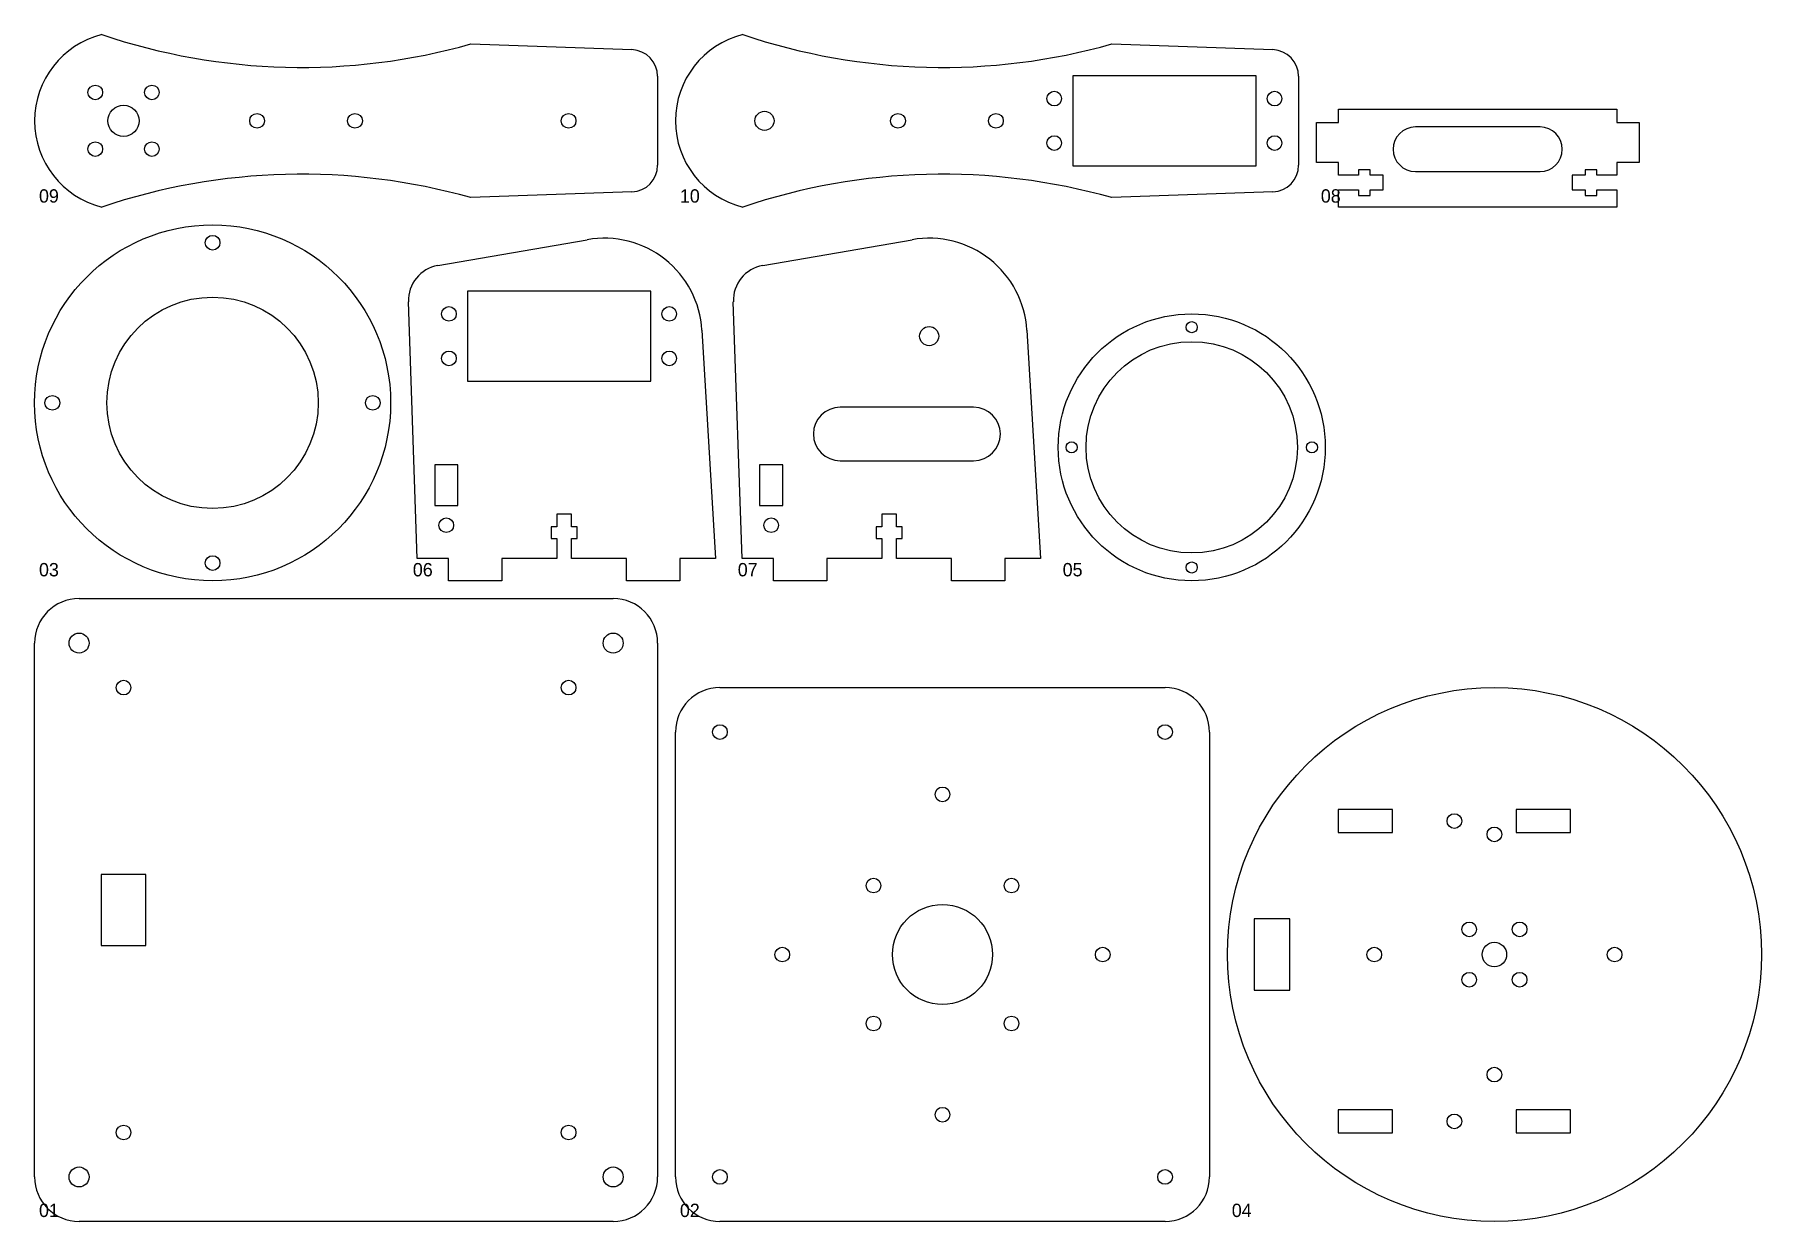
# Model space of a CAD drawing. Header units: metres. Extents: x 0 to 388, y 0 to 267.
import ezdxf

# ---------------------------------------------------------------- set-up
doc = ezdxf.new("R2010")
doc.units = ezdxf.units.M
doc.layers.add('REZ', color=1, linetype='Continuous')
doc.layers.add('TEXT', color=3, linetype='Continuous')

msp = doc.modelspace()

# ---------------------------------------------------------------- linework, layer by layer
at = {"layer": 'REZ'}
for p, q in [((98.04, 264.66), (134.21, 263.39)), ((242.04, 264.66), (278.21, 263.39)), ((140, 257.39), (140, 237.39)), ((233.25, 257.49), (233.25, 237.29)), ((274.45, 257.49), (233.25, 257.49)), ((274.45, 237.29), (274.45, 257.49)), ((284, 257.39), (284, 237.39)), ((293, 247), (293, 250)), ((293, 250), (355.5, 250)), ((355.5, 250), (355.5, 247)), ((288, 238), (288, 247)), ((288, 247), (293, 247)), ((338.25, 246), (310.25, 246)), ((355.5, 247), (360.5, 247)), ((360.5, 247), (360.5, 238)), ((233.25, 237.29), (274.45, 237.29)), ((293, 238), (288, 238)), ((293, 235.15), (293, 238)), ((360.5, 238), (355.5, 238)), ((355.5, 238), (355.5, 235.15)), ((297.5, 235.15), (293, 235.15)), ((300.1, 236.4), (297.5, 236.4)), ((297.5, 236.4), (297.5, 235.15)), ((300.1, 235.15), (300.1, 236.4)), ((303, 235.15), (300.1, 235.15)), ((303, 231.85), (303, 235.15)), ((310.25, 236), (338.25, 236)), ((348.4, 235.15), (345.5, 235.15)), ((345.5, 235.15), (345.5, 231.85)), ((351, 236.4), (348.4, 236.4)), ((348.4, 236.4), (348.4, 235.15)), ((351, 235.15), (351, 236.4)), ((355.5, 235.15), (351, 235.15)), ((134.21, 231.4), (98.04, 230.12)), ((278.21, 231.4), (242.04, 230.12)), ((293, 228), (293, 231.85)), ((293, 231.85), (297.5, 231.85)), ((297.5, 231.85), (297.5, 230.6)), ((297.5, 230.6), (300.1, 230.6)), ((300.1, 230.6), (300.1, 231.85)), ((300.1, 231.85), (303, 231.85)), ((345.5, 231.85), (348.4, 231.85)), ((348.4, 231.85), (348.4, 230.6)), ((348.4, 230.6), (351, 230.6)), ((351, 230.6), (351, 231.85)), ((351, 231.85), (355.5, 231.85)), ((355.5, 231.85), (355.5, 228)), ((355.5, 228), (293, 228)), ((90.61, 214.88), (124.18, 220.67)), ((163.61, 214.88), (197.18, 220.67)), ((86, 149), (84, 206.72)), ((97.25, 209.1), (97.25, 188.9)), ((138.45, 209.1), (97.25, 209.1)), ((138.45, 188.9), (138.45, 209.1)), ((159, 149), (157, 206.72)), ((149.96, 200.34), (153, 149)), ((222.96, 200.34), (226, 149)), ((97.25, 188.9), (138.45, 188.9)), ((211, 183), (181, 183)), ((181, 171), (211, 171)), ((95.1, 170.1), (89.9, 170.1)), ((89.9, 170.1), (89.9, 160.9)), ((95.1, 160.9), (95.1, 170.1)), ((168.1, 170.1), (162.9, 170.1)), ((162.9, 170.1), (162.9, 160.9)), ((168.1, 160.9), (168.1, 170.1)), ((89.9, 160.9), (95.1, 160.9)), ((162.9, 160.9), (168.1, 160.9)), ((117.35, 156.1), (116.1, 156.1)), ((116.1, 156.1), (116.1, 153.5)), ((120.65, 159), (117.35, 159)), ((117.35, 159), (117.35, 156.1)), ((120.65, 156.1), (120.65, 159)), ((121.9, 156.1), (120.65, 156.1)), ((121.9, 153.5), (121.9, 156.1)), ((190.35, 156.1), (189.1, 156.1)), ((189.1, 156.1), (189.1, 153.5)), ((193.65, 159), (190.35, 159)), ((190.35, 159), (190.35, 156.1)), ((193.65, 156.1), (193.65, 159)), ((194.9, 156.1), (193.65, 156.1)), ((194.9, 153.5), (194.9, 156.1)), ((116.1, 153.5), (117.35, 153.5)), ((117.35, 153.5), (117.35, 149)), ((120.65, 149), (120.65, 153.5)), ((120.65, 153.5), (121.9, 153.5)), ((189.1, 153.5), (190.35, 153.5)), ((190.35, 153.5), (190.35, 149)), ((193.65, 149), (193.65, 153.5)), ((193.65, 153.5), (194.9, 153.5)), ((93, 149), (86, 149)), ((93, 144), (93, 149)), ((117.35, 149), (105, 149)), ((105, 149), (105, 144)), ((133, 149), (120.65, 149)), ((133, 144), (133, 149)), ((153, 149), (145, 149)), ((145, 149), (145, 144)), ((166, 149), (159, 149)), ((166, 144), (166, 149)), ((190.35, 149), (178, 149)), ((178, 149), (178, 144)), ((206, 149), (193.65, 149)), ((206, 144), (206, 149)), ((226, 149), (218, 149)), ((218, 149), (218, 144)), ((105, 144), (93, 144)), ((145, 144), (133, 144)), ((178, 144), (166, 144)), ((218, 144), (206, 144)), ((10, 140), (130, 140)), ((0, 10), (0, 130)), ((140, 130), (140, 10)), ((154, 120), (254, 120)), ((144, 10), (144, 110)), ((264, 110), (264, 10)), ((305.1, 92.6), (292.9, 92.6)), ((292.9, 92.6), (292.9, 87.4)), ((305.1, 87.4), (305.1, 92.6)), ((345.1, 92.6), (332.9, 92.6)), ((332.9, 92.6), (332.9, 87.4)), ((345.1, 87.4), (345.1, 92.6)), ((292.9, 87.4), (305.1, 87.4)), ((332.9, 87.4), (345.1, 87.4)), ((25, 78), (15, 78)), ((15, 78), (15, 62)), ((25, 62), (25, 78)), ((282, 68), (274, 68)), ((274, 68), (274, 52)), ((282, 52), (282, 68)), ((15, 62), (25, 62)), ((274, 52), (282, 52)), ((305.1, 25.1), (292.9, 25.1)), ((292.9, 25.1), (292.9, 19.9)), ((305.1, 19.9), (305.1, 25.1)), ((345.1, 25.1), (332.9, 25.1)), ((332.9, 25.1), (332.9, 19.9)), ((345.1, 19.9), (345.1, 25.1)), ((292.9, 19.9), (305.1, 19.9)), ((332.9, 19.9), (345.1, 19.9)), ((130, 0), (10, 0)), ((254, 0), (154, 0))]:
    msp.add_line(p, q, dxfattribs=at)
for centre, radius in [((13.64, 253.76), 1.65), ((26.36, 253.76), 1.65), ((229.1, 252.39), 1.65), ((278.6, 252.39), 1.65), ((20, 247.39), 3.5), ((50, 247.39), 1.65), ((72, 247.39), 1.65), ((120, 247.39), 1.65), ((164, 247.39), 2.15), ((194, 247.39), 1.65), ((216, 247.39), 1.65), ((13.64, 241.03), 1.65), ((26.36, 241.03), 1.65), ((229.1, 242.39), 1.65), ((278.6, 242.39), 1.65), ((40, 184), 40), ((40, 220), 1.65), ((40, 184), 23.75), ((93.1, 204), 1.65), ((142.6, 204), 1.65), ((260, 174), 30), ((260, 201), 1.25), ((201, 199), 2.15), ((93.1, 194), 1.65), ((142.6, 194), 1.65), ((260, 174), 23.75), ((4, 184), 1.65), ((76, 184), 1.65), ((233, 174), 1.25), ((287, 174), 1.25), ((92.5, 156.5), 1.65), ((165.5, 156.5), 1.65), ((40, 148), 1.65), ((260, 147), 1.25), ((10, 130), 2.25), ((130, 130), 2.25), ((20, 120), 1.65), ((120, 120), 1.65), ((328, 60), 60), ((154, 110), 1.65), ((254, 110), 1.65), ((204, 96), 1.65), ((319, 90), 1.65), ((328, 87), 1.65), ((188.5, 75.5), 1.65), ((219.5, 75.5), 1.65), ((204, 60), 11.25), ((322.34, 65.66), 1.65), ((333.66, 65.66), 1.65), ((328, 60), 2.75), ((168, 60), 1.65), ((240, 60), 1.65), ((301, 60), 1.65), ((355, 60), 1.65), ((322.34, 54.34), 1.65), ((333.66, 54.34), 1.65), ((188.5, 44.5), 1.65), ((219.5, 44.5), 1.65), ((328, 33), 1.65), ((204, 24), 1.65), ((319, 22.5), 1.65), ((20, 20), 1.65), ((120, 20), 1.65), ((10, 10), 2.25), ((130, 10), 2.25), ((154, 10), 1.65), ((254, 10), 1.65)]:
    msp.add_circle(centre, radius, dxfattribs=at)
for centre, radius, start, end in [((20, 247.39), 20, 104.1573, 255.8427), ((60, 399.39), 140, 251.2975, 285.7678), ((164, 247.39), 20, 104.1573, 255.8427), ((204, 399.39), 140, 251.2975, 285.7678), ((134, 257.39), 6, 0, 88), ((278, 257.39), 6, 0, 88), ((310.25, 241), 5, -270, -90), ((338.25, 241), 5, -90, 90), ((134, 237.39), 6, -88, 0), ((278, 237.39), 6, -88, 0), ((60, 95.39), 140, 74.2322, 108.7025), ((204, 95.39), 140, 74.2322, 108.7025), ((128, 199), 22, 3.5, 100), ((201, 199), 22, 3.5, 100), ((92, 207), 8, 100, 182), ((165, 207), 8, 100, 182), ((181, 177), 6, -270, -90), ((211, 177), 6, -90, 90), ((10, 130), 10, 90, 180), ((130, 130), 10, 0, 90), ((154, 110), 10, 90, 180), ((254, 110), 10, 0, 90), ((10, 10), 10, 180, 270), ((130, 10), 10, -90, 0), ((154, 10), 10, 180, 270), ((254, 10), 10, -90, 0)]:
    msp.add_arc(centre, radius, start, end, dxfattribs=at)

# ---------------------------------------------------------------- texts
at = {"layer": 'TEXT'}
for s, p in [('09', (1, 229)), ('10', (145, 229)), ('08', (289, 229)), ('03', (1, 145)), ('06', (85, 145)), ('07', (158, 145)), ('05', (231, 145)), ('01', (1, 1)), ('02', (145, 1)), ('04', (269, 1))]:
    msp.add_text(s, height=3, dxfattribs=at).set_placement(p)

doc.saveas('drawing.dxf')
